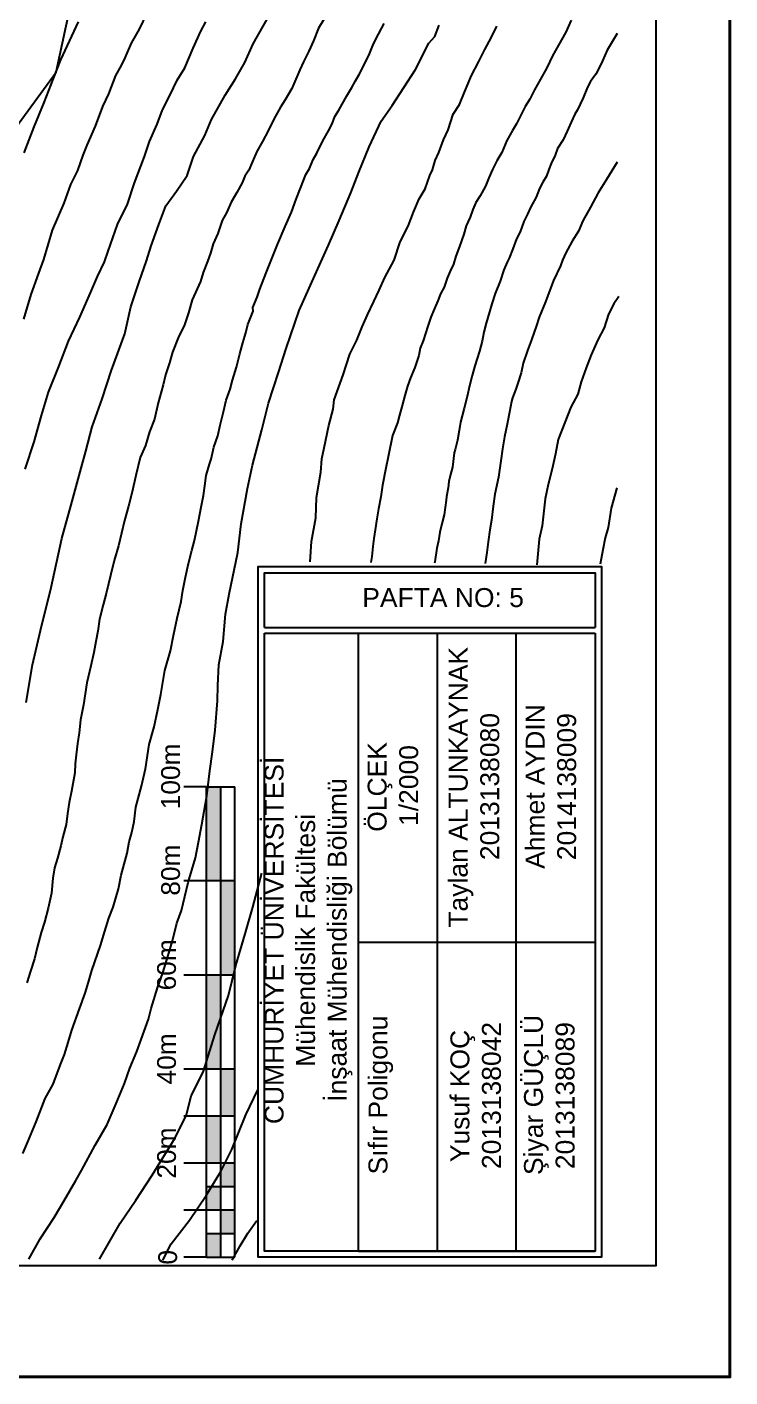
# Model space of a CAD drawing. Header units: millimetres. Extents: x 19067981 to 38137102, y 2652003 to 2652615.
# Drawn here: x 19068244.14 to 19068251.61, y 2652464.04 to 2652478.39 of the extents above; entities that cross this region are included whole.
import ezdxf

# ---------------------------------------------------------------- set-up
doc = ezdxf.new("R2010")
doc.units = ezdxf.units.MM
doc.layers.add('ÖLÇEK VE YÖN', color=114, linetype='Continuous')
doc.styles.get("Standard").update_dxf_attribs({"font": 'arial.ttf'})

# ---------------------------------------------------------------- blocks, each defined once
blk = doc.blocks.new('A$C1881271D')
h = blk.add_hatch(color=7)
h.paths.add_polyline_path([(0.342, 0.3), (0.092, 0.3), (0.092, 0.15), (0.342, 0.15)])
h.paths.add_polyline_path([(0.592, 0.15), (0.342, 0.15), (0.342, 0), (0.592, 0)])
h.paths.add_polyline_path([(0.842, 0.3), (0.592, 0.3), (0.592, 0.15), (0.842, 0.15)])
h.paths.add_polyline_path([(1.092, 0.15), (0.842, 0.15), (0.842, 0), (1.092, 0)])
h.paths.add_polyline_path([(1.592, 0.3), (1.092, 0.3), (1.092, 0.15), (1.592, 0.15)])
h.paths.add_polyline_path([(2.092, 0.15), (1.592, 0.15), (1.592, 0), (2.092, 0)])
h.paths.add_polyline_path([(3.092, 0.3), (2.092, 0.3), (2.092, 0.15), (3.092, 0.15)])
h.paths.add_polyline_path([(4.092, 0.15), (3.092, 0.15), (3.092, 0), (4.092, 0)])
h.paths.add_polyline_path([(5.092, 0.3), (4.092, 0.3), (4.092, 0.15), (5.092, 0.15)])
at = {"color": 7}
for p, q in [((0.092, 0.3), (0.092, 0.542)), ((0.592, 0), (0.592, 0.542)), ((1.092, 0), (1.092, 0.542)), ((1.592, 0), (1.592, 0.542)), ((2.092, 0), (2.092, 0.542)), ((3.092, 0), (3.092, 0.542)), ((4.092, 0), (4.092, 0.542)), ((5.092, 0.3), (5.092, 0.542)), ((0.092, 0.3), (0.092, 0)), ((0.092, 0.3), (1.092, 0.3)), ((0.342, 0), (0.342, 0.3)), ((0.842, 0), (0.842, 0.3)), ((1.092, 0.3), (2.092, 0.3)), ((2.092, 0.3), (3.092, 0.3)), ((3.092, 0.3), (4.092, 0.3)), ((4.092, 0.3), (5.092, 0.3)), ((5.092, 0.3), (5.092, 0)), ((0.092, 0.15), (0.592, 0.15)), ((0.592, 0.15), (1.092, 0.15)), ((1.092, 0.15), (2.092, 0.15)), ((2.092, 0.15), (3.092, 0.15)), ((3.092, 0.15), (4.092, 0.15)), ((4.092, 0.15), (5.092, 0.15)), ((0.092, 0), (1.092, 0)), ((1.092, 0), (2.092, 0)), ((2.092, 0), (3.092, 0)), ((3.092, 0), (4.092, 0)), ((4.092, 0), (5.092, 0))]:
    blk.add_line(p, q, dxfattribs=at)
at = {"color": 7, "char_height": 0.2, "width": 0.66286, "attachment_point": 1}
for s, insert in [('{\\fArial|b0|i0|c162|p34;0}', (0.015, 0.814)), ('{\\fArial|b0|i0|c162|p34;20m}', (0.929, 0.826)), ('{\\fArial|b0|i0|c162|p34;40m}', (1.929, 0.826)), ('{\\fArial|b0|i0|c162|p34;60m}', (2.929, 0.826)), ('{\\fArial|b0|i0|c162|p34;80m}', (3.936, 0.783)), ('{\\fArial|b0|i0|c162|p34;100m}', (4.854, 0.783))]:
    blk.add_mtext(s, dxfattribs=dict(at, insert=insert))

msp = doc.modelspace()

# ---------------------------------------------------------------- linework, layer by layer
at = {"color": 0, "lineweight": 25, "ltscale": 0.2}
for p, q in [((19068247.665, 2652465.378), (19068247.665, 2652471.945)), ((19068248.503, 2652465.378), (19068248.503, 2652471.945)), ((19068249.341, 2652465.378), (19068249.341, 2652471.945)), ((19068247.665, 2652468.662), (19068250.179, 2652468.662)), ((19068247.665, 2652465.378), (19068248.065, 2652465.378)), ((19068247.665, 2652465.378), (19068250.179, 2652465.378))]:
    msp.add_line(p, q, dxfattribs=at)
at = {"color": 0, "lineweight": 40, "ltscale": 0.2}
msp.add_lwpolyline([(19068230.614, 2652493.739), (19068251.614, 2652493.739), (19068251.614, 2652464.039), (19068230.614, 2652464.039), (19068230.614, 2652493.739)], dxfattribs=at)
for points in [[(19068230.614, 2652465.22), (19068230.614, 2652493.739), (19068250.827, 2652493.739), (19068250.827, 2652465.22), (19068230.614, 2652465.22)], [(19068230.614, 2652465.22), (19068230.614, 2652493.739), (19068250.827, 2652493.739), (19068250.827, 2652465.22), (19068230.614, 2652465.22)], [(19068244.129, 2652471.208), (19068244.197, 2652471.607), (19068244.283, 2652471.974), (19068244.396, 2652472.432), (19068244.51, 2652472.952), (19068244.609, 2652473.31), (19068244.713, 2652473.7), (19068244.763, 2652473.878), (19068244.832, 2652474.137), (19068244.936, 2652474.435), (19068245.037, 2652474.742), (19068245.178, 2652475.127), (19068245.243, 2652475.413), (19068245.33, 2652475.678), (19068245.41, 2652475.904), (19068245.46, 2652476.062), (19068245.541, 2652476.289), (19068245.615, 2652476.488), (19068245.728, 2652476.643), (19068245.842, 2652476.811), (19068245.908, 2652477.013), (19068246.03, 2652477.234), (19068246.101, 2652477.406), (19068246.244, 2652477.665), (19068246.354, 2652477.838), (19068246.455, 2652478.011), (19068246.544, 2652478.21), (19068246.71, 2652478.504)], [(19068247.328, 2652478.522), (19068247.238, 2652478.374), (19068247.185, 2652478.241), (19068247.134, 2652478.131), (19068247.08, 2652478.018), (19068247.039, 2652477.933), (19068247.009, 2652477.858), (19068246.954, 2652477.734), (19068246.885, 2652477.613), (19068246.834, 2652477.536), (19068246.764, 2652477.407), (19068246.703, 2652477.285), (19068246.643, 2652477.172), (19068246.582, 2652477.066), (19068246.537, 2652476.959), (19068246.496, 2652476.866), (19068246.456, 2652476.801), (19068246.425, 2652476.732), (19068246.371, 2652476.627), (19068246.308, 2652476.527), (19068246.263, 2652476.418), (19068246.214, 2652476.33), (19068246.167, 2652476.194), (19068246.118, 2652476.083), (19068246.088, 2652475.983), (19068246.057, 2652475.896), (19068246.013, 2652475.779), (19068245.982, 2652475.681), (19068245.896, 2652475.489), (19068245.857, 2652475.349), (19068245.81, 2652475.212), (19068245.752, 2652475.1), (19068245.687, 2652474.93), (19068245.652, 2652474.818), (19068245.61, 2652474.691), (19068245.585, 2652474.585), (19068245.532, 2652474.394), (19068245.493, 2652474.218), (19068245.442, 2652474.084), (19068245.4, 2652473.938), (19068245.341, 2652473.811), (19068245.296, 2652473.62), (19068245.258, 2652473.446), (19068245.217, 2652473.296), (19068245.175, 2652473.144), (19068245.11, 2652472.874), (19068245.064, 2652472.717), (19068245.027, 2652472.559), (19068244.983, 2652472.379), (19068244.95, 2652472.245), (19068244.91, 2652472.095), (19068244.893, 2652471.966), (19068244.869, 2652471.856), (19068244.849, 2652471.741), (19068244.816, 2652471.599), (19068244.776, 2652471.416), (19068244.74, 2652471.183), (19068244.707, 2652471.025), (19068244.693, 2652470.885), (19068244.677, 2652470.771), (19068244.661, 2652470.652), (19068244.65, 2652470.557), (19068244.648, 2652470.459), (19068244.612, 2652470.267), (19068244.586, 2652470.146), (19068244.57, 2652470.028), (19068244.556, 2652469.911), (19068244.521, 2652469.781), (19068244.499, 2652469.686), (19068244.462, 2652469.552), (19068244.43, 2652469.451), (19068244.413, 2652469.341), (19068244.398, 2652469.183), (19068244.363, 2652469.022), (19068244.325, 2652468.873), (19068244.288, 2652468.763), (19068244.248, 2652468.603), (19068244.217, 2652468.483), (19068244.175, 2652468.352), (19068244.136, 2652468.23)], [(19068244.093, 2652466.415), (19068244.146, 2652466.538), (19068244.199, 2652466.667), (19068244.235, 2652466.75), (19068244.33, 2652467), (19068244.418, 2652467.152), (19068244.495, 2652467.359), (19068244.537, 2652467.468), (19068244.576, 2652467.593), (19068244.615, 2652467.727), (19068244.698, 2652467.951), (19068244.756, 2652468.12), (19068244.791, 2652468.234), (19068244.829, 2652468.358), (19068244.92, 2652468.624), (19068244.967, 2652468.779), (19068245.009, 2652468.915), (19068245.056, 2652469.032), (19068245.111, 2652469.227), (19068245.14, 2652469.372), (19068245.172, 2652469.49), (19068245.203, 2652469.605), (19068245.225, 2652469.727), (19068245.252, 2652469.825), (19068245.277, 2652469.944), (19068245.296, 2652470.097), (19068245.357, 2652470.318), (19068245.4, 2652470.503), (19068245.439, 2652470.763), (19068245.49, 2652470.948), (19068245.529, 2652471.132), (19068245.562, 2652471.292), (19068245.605, 2652471.548), (19068245.663, 2652471.758), (19068245.698, 2652471.92), (19068245.734, 2652472.104), (19068245.776, 2652472.28), (19068245.797, 2652472.398), (19068245.825, 2652472.539), (19068245.855, 2652472.687), (19068245.892, 2652472.824), (19068245.918, 2652472.931), (19068245.961, 2652473.137), (19068245.992, 2652473.284), (19068246.015, 2652473.409), (19068246.031, 2652473.51), (19068246.045, 2652473.62), (19068246.079, 2652473.74), (19068246.097, 2652473.795), (19068246.126, 2652473.921), (19068246.169, 2652474.043), (19068246.192, 2652474.155), (19068246.227, 2652474.296), (19068246.255, 2652474.422), (19068246.3, 2652474.537), (19068246.325, 2652474.634), (19068246.367, 2652474.772), (19068246.403, 2652474.915), (19068246.433, 2652475.031), (19068246.467, 2652475.136), (19068246.488, 2652475.225), (19068246.528, 2652475.333), (19068246.544, 2652475.367), (19068246.54, 2652475.407), (19068246.585, 2652475.517), (19068246.615, 2652475.601), (19068246.68, 2652475.776), (19068246.758, 2652475.968), (19068246.803, 2652476.076), (19068246.885, 2652476.268), (19068246.952, 2652476.419), (19068246.999, 2652476.557), (19068247.046, 2652476.675), (19068247.105, 2652476.819), (19068247.142, 2652476.885), (19068247.183, 2652476.981), (19068247.221, 2652477.046), (19068247.285, 2652477.179), (19068247.344, 2652477.284), (19068247.383, 2652477.359), (19068247.412, 2652477.436), (19068247.456, 2652477.505), (19068247.54, 2652477.657), (19068247.591, 2652477.745), (19068247.631, 2652477.816), (19068247.669, 2652477.882), (19068247.734, 2652478.008), (19068247.78, 2652478.103), (19068247.817, 2652478.191), (19068247.848, 2652478.259), (19068247.937, 2652478.426)], [(19068244.108, 2652477.051), (19068244.216, 2652477.326), (19068244.321, 2652477.586), (19068244.42, 2652477.84), (19068244.499, 2652478.039), (19068244.687, 2652478.441)], [(19068244.119, 2652473.687), (19068244.216, 2652473.98), (19068244.294, 2652474.259), (19068244.366, 2652474.505), (19068244.477, 2652474.78), (19068244.581, 2652475.05), (19068244.701, 2652475.304), (19068244.815, 2652475.561), (19068244.887, 2652475.735), (19068244.961, 2652475.892), (19068245.003, 2652476.006), (19068245.101, 2652476.288), (19068245.206, 2652476.504), (19068245.282, 2652476.73), (19068245.387, 2652477.011), (19068245.441, 2652477.17), (19068245.522, 2652477.354), (19068245.581, 2652477.506), (19068245.659, 2652477.658), (19068245.735, 2652477.823), (19068245.815, 2652477.952), (19068245.904, 2652478.162), (19068245.988, 2652478.345), (19068246.04, 2652478.443)], [(19068247.149, 2652472.702), (19068247.165, 2652472.919), (19068247.211, 2652473.172), (19068247.216, 2652473.388), (19068247.263, 2652473.656), (19068247.275, 2652473.797), (19068247.3, 2652473.915), (19068247.347, 2652474.151), (19068247.394, 2652474.326), (19068247.406, 2652474.426), (19068247.5, 2652474.691), (19068247.572, 2652474.909), (19068247.646, 2652475.058), (19068247.703, 2652475.202), (19068247.76, 2652475.328), (19068247.828, 2652475.469), (19068247.884, 2652475.589), (19068247.945, 2652475.726), (19068248.042, 2652475.909), (19068248.106, 2652476.105), (19068248.192, 2652476.271), (19068248.249, 2652476.418), (19068248.31, 2652476.561), (19068248.371, 2652476.667), (19068248.422, 2652476.808), (19068248.45, 2652476.869), (19068248.478, 2652476.969), (19068248.517, 2652477.055), (19068248.566, 2652477.187), (19068248.616, 2652477.294), (19068248.67, 2652477.46), (19068248.738, 2652477.564), (19068248.79, 2652477.695), (19068248.83, 2652477.787), (19068248.862, 2652477.864), (19068248.943, 2652478.022), (19068249.007, 2652478.147), (19068249.074, 2652478.274), (19068249.134, 2652478.397)], [(19068249.924, 2652478.459), (19068249.87, 2652478.333), (19068249.79, 2652478.196), (19068249.727, 2652478.08), (19068249.668, 2652477.954), (19068249.598, 2652477.833), (19068249.535, 2652477.72), (19068249.486, 2652477.622), (19068249.436, 2652477.544), (19068249.404, 2652477.478), (19068249.345, 2652477.359), (19068249.301, 2652477.287), (19068249.241, 2652477.18), (19068249.189, 2652477.055), (19068249.135, 2652476.965), (19068249.088, 2652476.873), (19068249.049, 2652476.784), (19068249.013, 2652476.695), (19068248.956, 2652476.592), (19068248.913, 2652476.523), (19068248.881, 2652476.449), (19068248.85, 2652476.368), (19068248.81, 2652476.275), (19068248.783, 2652476.186), (19068248.738, 2652476.054), (19068248.699, 2652475.953), (19068248.672, 2652475.868), (19068248.638, 2652475.792), (19068248.606, 2652475.719), (19068248.574, 2652475.624), (19068248.534, 2652475.553), (19068248.507, 2652475.479), (19068248.472, 2652475.397), (19068248.431, 2652475.302), (19068248.402, 2652475.208), (19068248.377, 2652475.129), (19068248.351, 2652475.051), (19068248.32, 2652474.974), (19068248.306, 2652474.895), (19068248.264, 2652474.767), (19068248.218, 2652474.658), (19068248.185, 2652474.572), (19068248.158, 2652474.47), (19068248.128, 2652474.365), (19068248.1, 2652474.263), (19068248.08, 2652474.182), (19068248.025, 2652474.045), (19068247.982, 2652473.838), (19068247.951, 2652473.68), (19068247.917, 2652473.517), (19068247.9, 2652473.393), (19068247.876, 2652473.268), (19068247.859, 2652473.16), (19068247.841, 2652473.043), (19068247.828, 2652472.95), (19068247.815, 2652472.866), (19068247.804, 2652472.761), (19068247.796, 2652472.696)], [(19068250.415, 2652478.319), (19068250.309, 2652478.141), (19068250.258, 2652478.029), (19068250.223, 2652477.952), (19068250.186, 2652477.886), (19068250.132, 2652477.81), (19068250.098, 2652477.747), (19068250.054, 2652477.635), (19068250.02, 2652477.566), (19068249.991, 2652477.508), (19068249.965, 2652477.461), (19068249.926, 2652477.378), (19068249.882, 2652477.28), (19068249.841, 2652477.188), (19068249.781, 2652477.096), (19068249.754, 2652477.025), (19068249.714, 2652476.938), (19068249.687, 2652476.872), (19068249.662, 2652476.802), (19068249.622, 2652476.737), (19068249.588, 2652476.671), (19068249.552, 2652476.579), (19068249.492, 2652476.468), (19068249.46, 2652476.399), (19068249.42, 2652476.321), (19068249.384, 2652476.209), (19068249.342, 2652476.136), (19068249.305, 2652476.03), (19068249.264, 2652475.929), (19068249.243, 2652475.89), (19068249.21, 2652475.808), (19068249.17, 2652475.685), (19068249.118, 2652475.556), (19068249.08, 2652475.445), (19068249.056, 2652475.361), (19068249.022, 2652475.239), (19068248.996, 2652475.143), (19068248.98, 2652475.05), (19068248.952, 2652474.943), (19068248.901, 2652474.785), (19068248.873, 2652474.682), (19068248.844, 2652474.574), (19068248.819, 2652474.462), (19068248.787, 2652474.336), (19068248.747, 2652474.189), (19068248.734, 2652474.1), (19068248.718, 2652473.998), (19068248.692, 2652473.897), (19068248.682, 2652473.86), (19068248.663, 2652473.71), (19068248.642, 2652473.63), (19068248.625, 2652473.556), (19068248.618, 2652473.491), (19068248.601, 2652473.396), (19068248.595, 2652473.357), (19068248.573, 2652473.203), (19068248.552, 2652473.122), (19068248.529, 2652473.02), (19068248.514, 2652472.928), (19068248.496, 2652472.847), (19068248.474, 2652472.703), (19068248.471, 2652472.69)], [(19068250.414, 2652476.952), (19068250.301, 2652476.766), (19068250.212, 2652476.626), (19068250.132, 2652476.474), (19068250.049, 2652476.327), (19068250.002, 2652476.216), (19068249.936, 2652476.112), (19068249.869, 2652475.986), (19068249.833, 2652475.908), (19068249.811, 2652475.851), (19068249.736, 2652475.692), (19068249.686, 2652475.561), (19068249.651, 2652475.467), (19068249.586, 2652475.305), (19068249.553, 2652475.204), (19068249.531, 2652475.145), (19068249.503, 2652475.061), (19068249.461, 2652474.948), (19068249.415, 2652474.815), (19068249.392, 2652474.713), (19068249.359, 2652474.601), (19068249.337, 2652474.54), (19068249.302, 2652474.448), (19068249.289, 2652474.407), (19068249.271, 2652474.294), (19068249.243, 2652474.166), (19068249.217, 2652474.031), (19068249.196, 2652473.904), (19068249.176, 2652473.776), (19068249.153, 2652473.604), (19068249.115, 2652473.424), (19068249.097, 2652473.294), (19068249.079, 2652473.147), (19068249.059, 2652473.044), (19068249.042, 2652472.915), (19068249.027, 2652472.804), (19068249.009, 2652472.684)], [(19068250.432, 2652475.522), (19068250.377, 2652475.445), (19068250.321, 2652475.334), (19068250.275, 2652475.192), (19068250.21, 2652475.062), (19068250.137, 2652474.903), (19068250.083, 2652474.764), (19068250.032, 2652474.618), (19068249.995, 2652474.484), (19068249.922, 2652474.347), (19068249.857, 2652474.184), (19068249.787, 2652474.002), (19068249.757, 2652473.852), (19068249.722, 2652473.691), (19068249.679, 2652473.524), (19068249.65, 2652473.372), (19068249.631, 2652473.213), (19068249.617, 2652473.087), (19068249.585, 2652472.944), (19068249.559, 2652472.672)], [(19068250.411, 2652473.49), (19068250.352, 2652473.273), (19068250.317, 2652473.067), (19068250.286, 2652472.958), (19068250.263, 2652472.83), (19068250.233, 2652472.68)], [(19068250.411, 2652473.49), (19068250.352, 2652473.273), (19068250.317, 2652473.067), (19068250.286, 2652472.958), (19068250.263, 2652472.83), (19068250.233, 2652472.68)], [(19068246.598, 2652465.366), (19068246.598, 2652472.655), (19068250.247, 2652472.655), (19068250.247, 2652465.311), (19068246.598, 2652465.311), (19068246.598, 2652465.366)], [(19068246.598, 2652465.366), (19068246.598, 2652472.655), (19068250.247, 2652472.655), (19068250.247, 2652465.311), (19068246.598, 2652465.311), (19068246.598, 2652465.366)], [(19068246.665, 2652472.006), (19068246.665, 2652472.587), (19068250.179, 2652472.587), (19068250.179, 2652472.006)], [(19068246.665, 2652472.006), (19068246.665, 2652472.587), (19068250.179, 2652472.587), (19068250.179, 2652472.006)], [(19068246.665, 2652472.006), (19068250.179, 2652472.006)], [(19068246.665, 2652472.006), (19068250.179, 2652472.006)], [(19068250.179, 2652471.945), (19068250.179, 2652465.378), (19068246.665, 2652465.378), (19068246.665, 2652471.945)], [(19068246.665, 2652471.945), (19068250.179, 2652471.945)], [(19068250.179, 2652471.945), (19068250.179, 2652465.378), (19068246.665, 2652465.378), (19068246.665, 2652471.945)], [(19068246.665, 2652471.945), (19068250.179, 2652471.945)], [(19068244.91, 2652465.292), (19068245.129, 2652465.674), (19068245.296, 2652465.917), (19068245.469, 2652466.185), (19068245.714, 2652466.58), (19068245.835, 2652466.826), (19068245.885, 2652467.026), (19068246.013, 2652467.28), (19068246.135, 2652467.674), (19068246.281, 2652468.093), (19068246.359, 2652468.412), (19068246.459, 2652468.751), (19068246.539, 2652469.034), (19068246.635, 2652469.395)], [(19068245.584, 2652465.279), (19068245.67, 2652465.456), (19068245.866, 2652465.707), (19068246.044, 2652465.969), (19068246.2, 2652466.223), (19068246.316, 2652466.458), (19068246.465, 2652466.824), (19068246.592, 2652467.091)], [(19068246.319, 2652465.279), (19068246.406, 2652465.433), (19068246.485, 2652465.568), (19068246.581, 2652465.704)], [(19068246.319, 2652465.279), (19068246.406, 2652465.433), (19068246.485, 2652465.568), (19068246.581, 2652465.704)]]:
    msp.add_lwpolyline(points)
at = {"color": 1}
msp.add_lwpolyline([(19068234.696, 2652465.667), (19068236.24, 2652466.891), (19068237.617, 2652468.299), (19068238.95, 2652469.75), (19068240.011, 2652471.41), (19068241.031, 2652473.095), (19068242.05, 2652474.781), (19068243.282, 2652476.318), (19068244.447, 2652477.907), (19068244.863, 2652479.833), (19068245.259, 2652481.763), (19068245.64, 2652483.696), (19068245.563, 2652485.664), (19068245.278, 2652487.613), (19068244.429, 2652489.391), (19068242.786, 2652490.48)], dxfattribs=at)
at = {"color": 61}
for points in [[(19068244.103, 2652475.283), (19068244.183, 2652475.545), (19068244.264, 2652475.77), (19068244.319, 2652475.915), (19068244.41, 2652476.23), (19068244.533, 2652476.516), (19068244.606, 2652476.713), (19068244.678, 2652476.863), (19068244.737, 2652477.024), (19068244.779, 2652477.132), (19068244.868, 2652477.334), (19068244.944, 2652477.542), (19068245.008, 2652477.679), (19068245.082, 2652477.873), (19068245.142, 2652477.978), (19068245.182, 2652478.06), (19068245.25, 2652478.217), (19068245.334, 2652478.363), (19068245.416, 2652478.536)], [(19068244.158, 2652465.291), (19068244.28, 2652465.508), (19068244.426, 2652465.735), (19068244.529, 2652465.909), (19068244.656, 2652466.128), (19068244.719, 2652466.235), (19068244.865, 2652466.504), (19068244.99, 2652466.724), (19068245.086, 2652466.946), (19068245.174, 2652467.16), (19068245.231, 2652467.323), (19068245.306, 2652467.499), (19068245.352, 2652467.627), (19068245.43, 2652467.841), (19068245.46, 2652467.954), (19068245.527, 2652468.176), (19068245.583, 2652468.336), (19068245.64, 2652468.518), (19068245.686, 2652468.675), (19068245.732, 2652468.863), (19068245.78, 2652468.999), (19068245.852, 2652469.296), (19068245.929, 2652469.558), (19068245.963, 2652469.724), (19068245.996, 2652469.912), (19068246.049, 2652470.216), (19068246.082, 2652470.482), (19068246.111, 2652470.685), (19068246.141, 2652470.913), (19068246.164, 2652471.227), (19068246.166, 2652471.39), (19068246.177, 2652471.608), (19068246.223, 2652471.857), (19068246.25, 2652472.146), (19068246.288, 2652472.36), (19068246.382, 2652472.803), (19068246.416, 2652473.106), (19068246.483, 2652473.481), (19068246.535, 2652473.731), (19068246.634, 2652474.107), (19068246.705, 2652474.391), (19068246.814, 2652474.714), (19068246.893, 2652474.972), (19068247.034, 2652475.375), (19068247.199, 2652475.746), (19068247.344, 2652476.07), (19068247.459, 2652476.332), (19068247.583, 2652476.624), (19068247.667, 2652476.844), (19068247.778, 2652477.114), (19068247.906, 2652477.387), (19068248.023, 2652477.552), (19068248.269, 2652477.936), (19068248.413, 2652478.215), (19068248.476, 2652478.286), (19068248.522, 2652478.407)]]:
    msp.add_lwpolyline(points, dxfattribs=at)
at = {"color": 0, "lineweight": 25}
for p in [(19068248.503, 2652465.378), (19068249.341, 2652465.378)]:
    msp.add_point(p, dxfattribs=at)

# ---------------------------------------------------------------- block references
at = {"layer": 'ÖLÇEK VE YÖN', "rotation": 89.99999999999999}
msp.add_blockref('A$C1881271D', (19068246.348, 2652465.219), dxfattribs=at)

# ---------------------------------------------------------------- texts
at = {"color": 0, "lineweight": 25, "ltscale": 0.2, "insert": (19068246.79, 2652472.424), "char_height": 0.20127, "attachment_point": 1}
msp.add_mtext_dynamic_manual_height_columns('\\pi0.91406;PAFTA NO: 5', width=3.5138, gutter_width=1.006, heights=[0], dxfattribs=at)
at = {"color": 0, "lineweight": 25, "ltscale": 0.2, "char_height": 0.20127, "attachment_point": 1, "rotation": 90}
for s, width, insert in [('\\pi0.15289;Taylan ALTUNKAYNAK\\P\\pi0.87059;2013138080', 3.28325, (19068248.623, 2652468.662)), ('\\pi0.77812;Ahmet AYDIN\\P\\pi0.87004;2014138009', 3.28325, (19068249.441, 2652468.662)), ('\\pi1.1721;ÖLÇEK\\P\\pi1.2337;1/2000', 3.28325, (19068247.761, 2652468.662)), ('\\pi1.3491;CUMHURİYET ÜNİVERSİTESİ\\P\\pi1.9593;Mühendislik Fakültesi\\P\\pi1.5862;İnşaat Mühendisliği Bölümü', 6.56651, (19068246.665, 2652465.378)), ('\\pi0.81402;Sıfır Poligonu', 3.28325, (19068247.77, 2652465.378)), ('\\pi0.80778;Şiyar GÜÇLÜ\\P\\pi0.87004;2013138089', 3.28325, (19068249.424, 2652465.378)), ('\\pi0.94438;Yusuf KOÇ\\P\\pi0.87127;2013138042', 3.28325, (19068248.641, 2652465.378))]:
    msp.add_mtext_dynamic_manual_height_columns(s, width=width, gutter_width=1.006, heights=[0], dxfattribs=dict(at, insert=insert))

doc.saveas('drawing.dxf')
